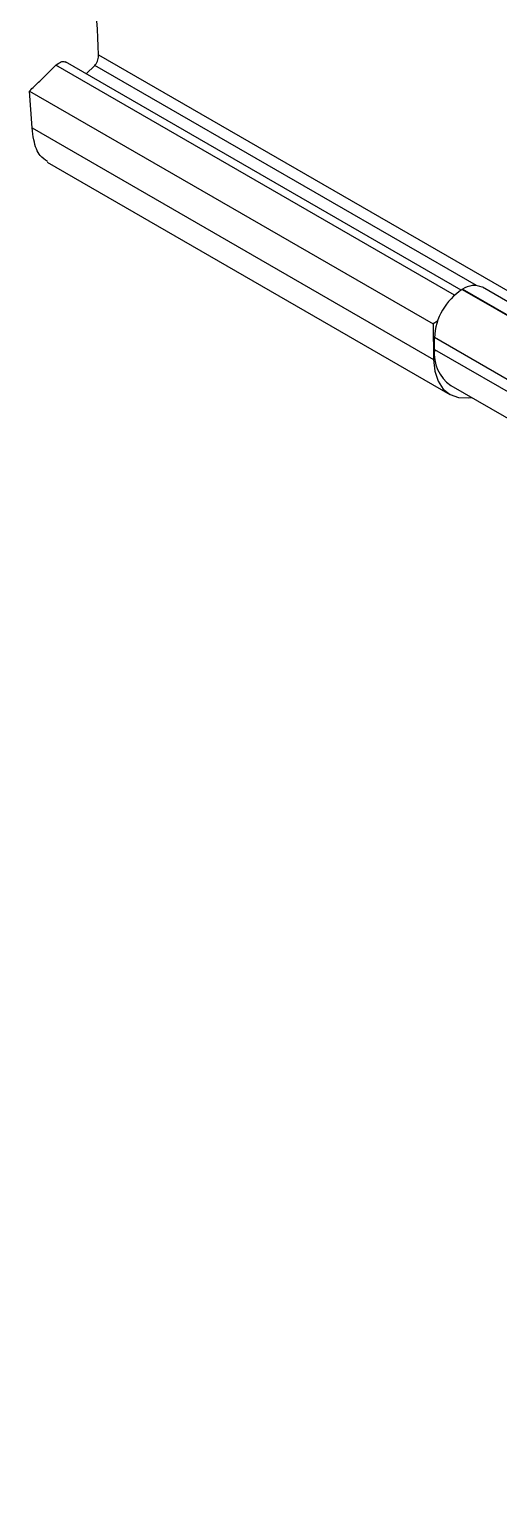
# Model space of a CAD drawing. Extents: x 7 to 135, y 1 to 99.
# Drawn here: x 16.352 to 17.244, y 74.654 to 77.448 of the extents above; entities that cross this region are included whole.
import ezdxf

# ---------------------------------------------------------------- set-up
doc = ezdxf.new("R2010")
doc.units = 0
doc.header["$MEASUREMENT"] = 0
doc.layers.add('OBJECT', color=7, linetype='CONTINUOUS')

msp = doc.modelspace()

# ---------------------------------------------------------------- linework, layer by layer
at = {"layer": 'OBJECT'}
for p, q in [((16.4835, 77.399), (17.2869, 76.9352)), ((17.1604, 76.9414), (16.4021, 77.3791)), ((17.173, 76.951), (16.4203, 77.3855)), ((16.4599, 77.3627), (16.4765, 77.3788)), ((17.2023, 76.9598), (16.4765, 77.3788)), ((16.3519, 77.3299), (17.1195, 76.8867)), ((16.357, 77.2598), (16.3519, 77.3299)), ((16.357, 77.2598), (17.1205, 76.819)), ((16.3855, 77.1947), (17.1516, 76.7525)), ((17.1752, 76.9523), (17.1758, 76.9527)), ((17.1752, 76.9523), (20.7633, 74.881)), ((20.7631, 74.8817), (17.1758, 76.9527)), ((20.7587, 74.9097), (17.2133, 76.9564)), ((17.1279, 76.8916), (17.1195, 76.8867)), ((17.1195, 76.8867), (17.1205, 76.819)), ((17.1221, 76.8381), (17.1221, 76.8605)), ((20.7933, 74.7412), (17.1221, 76.8605)), ((17.1221, 76.8381), (20.8003, 74.7148)), ((17.1532, 76.7695), (20.8182, 74.6537))]:
    msp.add_line(p, q, dxfattribs=at)
at = {"layer": 'OBJECT', "flags": 128}
msp.add_lwpolyline([(17.1205, 76.819), (17.1229, 76.7968), (17.1291, 76.7778), (17.139, 76.7627), (17.1522, 76.7521), (17.1682, 76.7464), (17.1864, 76.7459), (17.1925, 76.7467)], dxfattribs=at)
at = {"layer": 'OBJECT'}
for centre, radius, start, end in [((17.2373, 76.8552), 0.1153, 122.6055, 177.3945), ((17.1977, 76.922), 0.0377, 65.6929, 125.6174), ((17.196, 76.8302), 0.0743, 173.8516, 234.8362)]:
    msp.add_arc(centre, radius, start, end, dxfattribs=at)
for points, knots in [([(16.4835, 77.399), (16.4753, 77.5718), (16.4589, 77.9177), (16.4591, 78.2548), (16.4593, 78.4235)], [0, 0, 0, 0, 0.499636, 1, 1, 1, 1]), ([(16.4765, 77.3788), (16.4774, 77.3798), (16.4792, 77.3819), (16.4815, 77.3866), (16.483, 77.3918), (16.4836, 77.3961), (16.4836, 77.3983), (16.4835, 77.399)], [0, 0, 0, 0, 0.226686, 0.453364, 0.679407, 0.900072, 1, 1, 1, 1]), ([(16.3519, 77.3299), (16.3584, 77.3363), (16.3752, 77.3527), (16.3919, 77.3691), (16.4021, 77.3791)], [0, 0, 0, 0, 0.3905605, 1, 1, 1, 1]), ([(16.4021, 77.3791), (16.4051, 77.3815), (16.4111, 77.3862), (16.4179, 77.3873), (16.4206, 77.3849), (16.4212, 77.3843)], [0, 0, 0, 0, 0.439187, 0.87878, 1, 1, 1, 1]), ([(16.3865, 77.1962), (16.3815, 77.1993), (16.3698, 77.2064), (16.3604, 77.231), (16.3579, 77.2521), (16.357, 77.2598)], [0, 0, 0, 0, 0.31633, 0.747539, 1, 1, 1, 1])]:
    msp.add_open_spline(points, degree=3, knots=knots, dxfattribs=at)

doc.saveas('drawing.dxf')
